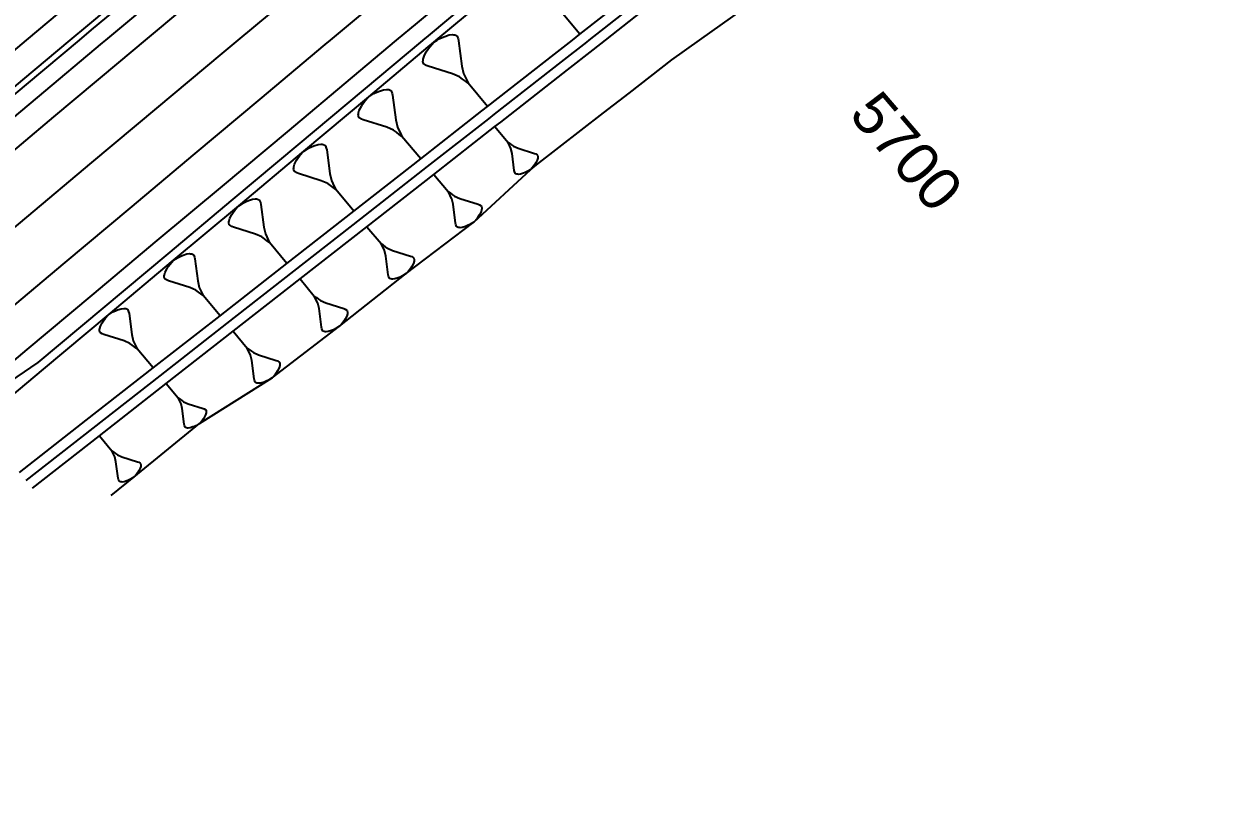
# Model space of a CAD drawing. Extents: x 386614 to 387594, y 803230 to 804419.
# Drawn here: x 386930.1 to 387000, y 803454.5 to 803501 of the extents above; entities that cross this region are included whole.
import ezdxf
from ezdxf.enums import TextEntityAlignment as Align

# ---------------------------------------------------------------- set-up
doc = ezdxf.new("R2010")
doc.units = 0
doc.layers.get('0').update_dxf_attribs({"linetype": 'CONTINUOUS'})
doc.styles.add('ARIAL', font='ARIAL.FON')

msp = doc.modelspace()

# ---------------------------------------------------------------- linework, layer by layer
at = {"color": 7}
for p, q in [((386962.8551, 803500.3487), (386961.6581, 803501.7783)), ((386954.0057, 803499.6128), (386954.2461, 803499.8804)), ((386954.2461, 803499.8804), (386954.4389, 803500)), ((386954.4389, 803500), (386954.5519, 803500.0701)), ((386954.5519, 803500.0701), (386954.7406, 803500.1617)), ((386954.7406, 803500.1617), (386954.8903, 803500.2207)), ((386954.8903, 803500.2207), (386955.1507, 803500.306)), ((386955.1507, 803500.306), (386955.3331, 803500.3259)), ((386955.3331, 803500.3259), (386955.4047, 803500.3196)), ((386955.4047, 803500.3196), (386955.4764, 803500.3132)), ((386955.4764, 803500.3132), (386955.5808, 803500.2679)), ((386955.5808, 803500.2679), (386955.6134, 803500.2289)), ((386955.6134, 803500.2289), (386955.6724, 803500.0792)), ((386955.6724, 803500.0792), (386955.6912, 803500)), ((386955.6912, 803500), (386955.6987, 803499.9685)), ((386955.6987, 803499.9685), (386955.8911, 803498.4705)), ((386953.6164, 803498.8887), (386953.6682, 803499.0647)), ((386953.6682, 803499.0647), (386953.7979, 803499.3061)), ((386953.7979, 803499.3061), (386953.8823, 803499.4431)), ((386953.8823, 803499.4431), (386954.0057, 803499.6128)), ((386953.6037, 803498.7454), (386953.6101, 803498.817)), ((386953.6301, 803498.6347), (386953.6037, 803498.7454)), ((386953.6101, 803498.817), (386953.6164, 803498.8887)), ((386953.6627, 803498.5956), (386953.6301, 803498.6347)), ((386953.7997, 803498.5113), (386953.6627, 803498.5956)), ((386953.9041, 803498.4659), (386953.7997, 803498.5113)), ((386955.3449, 803498.0132), (386953.9041, 803498.4659)), ((386955.8911, 803498.4705), (386955.9964, 803498.0277)), ((386955.7623, 803497.8317), (386955.3449, 803498.0132)), ((386955.932, 803497.7083), (386955.7623, 803497.8317)), ((386956.1016, 803497.585), (386955.932, 803497.7083)), ((386955.9964, 803498.0277), (386956.088, 803497.839)), ((386956.088, 803497.839), (386956.1797, 803497.6503)), ((386956.1797, 803497.6503), (386956.2713, 803497.4616)), ((386950.7077, 803496.8538), (386950.89, 803496.9423)), ((386950.89, 803496.9423), (386951.0346, 803496.9993)), ((386951.0346, 803496.9993), (386951.2862, 803497.0817)), ((386951.2862, 803497.0817), (386951.4623, 803497.101)), ((386951.4623, 803497.101), (386951.5316, 803497.0949)), ((386951.5316, 803497.0949), (386951.6008, 803497.0887)), ((386951.6008, 803497.0887), (386951.7016, 803497.0449)), ((386951.7016, 803497.0449), (386951.7332, 803497.0072)), ((386951.7332, 803497.0072), (386951.7901, 803496.8626)), ((386956.2713, 803497.4616), (386956.1016, 803497.585)), ((386957.4146, 803496.0961), (386956.2713, 803497.4616)), ((386949.9795, 803496.1159), (386950.061, 803496.2482)), ((386950.061, 803496.2482), (386950.1801, 803496.4121)), ((386950.1801, 803496.4121), (386950.4124, 803496.6706)), ((386950.4124, 803496.6706), (386950.7077, 803496.8538)), ((386951.7901, 803496.8626), (386951.8156, 803496.7557)), ((386951.8156, 803496.7557), (386952.0014, 803495.3087)), ((386949.7919, 803495.5742), (386949.798, 803495.6435)), ((386949.8173, 803495.4673), (386949.7919, 803495.5742)), ((386949.798, 803495.6435), (386949.8042, 803495.7127)), ((386949.8042, 803495.7127), (386949.8541, 803495.8827)), ((386949.8541, 803495.8827), (386949.9795, 803496.1159)), ((386949.8489, 803495.4296), (386949.8173, 803495.4673)), ((386949.9812, 803495.3481), (386949.8489, 803495.4296)), ((386950.082, 803495.3043), (386949.9812, 803495.3481)), ((386951.4738, 803494.867), (386950.082, 803495.3043)), ((386951.877, 803494.6917), (386951.4738, 803494.867)), ((386952.0014, 803495.3087), (386952.1031, 803494.881)), ((386952.1031, 803494.881), (386952.1916, 803494.6987)), ((386957.8443, 803494.9098), (386958.6049, 803494.0013)), ((386952.0409, 803494.5725), (386951.877, 803494.6917)), ((386952.2047, 803494.4533), (386952.0409, 803494.5725)), ((386952.1916, 803494.6987), (386952.2801, 803494.5164)), ((386952.3686, 803494.3341), (386952.2047, 803494.4533)), ((386952.2801, 803494.5164), (386952.3686, 803494.3341)), ((386953.473, 803493.0151), (386952.3686, 803494.3341)), ((386946.3546, 803493.2114), (386946.5787, 803493.4609)), ((386946.5787, 803493.4609), (386946.8636, 803493.6376)), ((386946.8636, 803493.6376), (386947.0395, 803493.723)), ((386947.0395, 803493.723), (386947.179, 803493.778)), ((386947.179, 803493.778), (386947.4217, 803493.8574)), ((386947.4217, 803493.8574), (386947.5916, 803493.8761)), ((386947.5916, 803493.8761), (386947.6584, 803493.8701)), ((386947.6584, 803493.8701), (386947.7252, 803493.8642)), ((386947.7252, 803493.8642), (386947.8225, 803493.8219)), ((386947.8225, 803493.8219), (386947.8529, 803493.7856)), ((386947.8529, 803493.7856), (386947.9079, 803493.6461)), ((386947.9079, 803493.6461), (386947.9324, 803493.5429)), ((386947.9324, 803493.5429), (386948.1117, 803492.1469)), ((386958.6049, 803494.0013), (386958.7178, 803493.9192)), ((386958.6659, 803493.8758), (386958.6049, 803494.0013)), ((386958.7269, 803493.7502), (386958.6659, 803493.8758)), ((386958.7178, 803493.9192), (386958.8307, 803493.8372)), ((386958.7879, 803493.6247), (386958.7269, 803493.7502)), ((386958.8579, 803493.3301), (386958.7879, 803493.6247)), ((386958.8307, 803493.8372), (386958.9436, 803493.7551)), ((386958.9436, 803493.7551), (386959.2213, 803493.6343)), ((386959.2213, 803493.6343), (386960.1798, 803493.3332)), ((386946.0401, 803492.7007), (386946.161, 803492.9256)), ((386946.161, 803492.9256), (386946.2396, 803493.0533)), ((386946.2396, 803493.0533), (386946.3546, 803493.2114)), ((386958.9859, 803492.3335), (386958.8579, 803493.3301)), ((386960.1798, 803493.3332), (386960.2493, 803493.303)), ((386960.2505, 803492.7742), (386960.1943, 803492.683)), ((386960.2493, 803493.303), (386960.3404, 803493.2468)), ((386960.3368, 803492.9348), (386960.2505, 803492.7742)), ((386960.3712, 803493.0519), (386960.3368, 803492.9348)), ((386960.3404, 803493.2468), (386960.3621, 803493.2209)), ((386960.3621, 803493.2209), (386960.3796, 803493.1472)), ((386960.3754, 803493.0996), (386960.3712, 803493.0519)), ((386960.3796, 803493.1472), (386960.3754, 803493.0996)), ((386945.9801, 803492.4031), (386945.986, 803492.4699)), ((386946.0046, 803492.2999), (386945.9801, 803492.4031)), ((386945.986, 803492.4699), (386945.9919, 803492.5367)), ((386945.9919, 803492.5367), (386946.0401, 803492.7007)), ((386946.035, 803492.2636), (386946.0046, 803492.2999)), ((386946.1627, 803492.1849), (386946.035, 803492.2636)), ((386946.2599, 803492.1427), (386946.1627, 803492.1849)), ((386947.6027, 803491.7208), (386946.2599, 803492.1427)), ((386948.1117, 803492.1469), (386948.2098, 803491.7343)), ((386954.2433, 803492.095), (386955.0921, 803491.0813)), ((386959.0034, 803492.2599), (386958.9859, 803492.3335)), ((386959.0426, 803492.1603), (386959.0034, 803492.2599)), ((386959.0644, 803492.1343), (386959.0426, 803492.1603)), ((386959.1338, 803492.1041), (386959.0644, 803492.1343)), ((386959.1815, 803492.0999), (386959.1338, 803492.1041)), ((386959.2292, 803492.0957), (386959.1815, 803492.0999)), ((386959.3505, 803492.109), (386959.2292, 803492.0957)), ((386959.5237, 803492.1657), (386959.3505, 803492.109)), ((386959.6233, 803492.205), (386959.5237, 803492.1657)), ((386959.7489, 803492.2659), (386959.6233, 803492.205)), ((386959.9523, 803492.3921), (386959.7489, 803492.2659)), ((386960.1123, 803492.5702), (386959.9523, 803492.3921)), ((386960.1943, 803492.683), (386960.1123, 803492.5702)), ((386947.9916, 803491.5517), (386947.6027, 803491.7208)), ((386948.1497, 803491.4367), (386947.9916, 803491.5517)), ((386948.3079, 803491.3217), (386948.1497, 803491.4367)), ((386948.2098, 803491.7343), (386948.2952, 803491.5584)), ((386948.2952, 803491.5584), (386948.3806, 803491.3826)), ((386948.3806, 803491.3826), (386948.466, 803491.2067)), ((386943.5572, 803490.6332), (386943.7209, 803490.6511)), ((386943.7209, 803490.6511), (386943.7853, 803490.6454)), ((386943.7853, 803490.6454), (386943.8496, 803490.6397)), ((386943.8496, 803490.6397), (386943.9433, 803490.599)), ((386948.466, 803491.2067), (386948.3079, 803491.3217)), ((386949.5314, 803489.9342), (386948.466, 803491.2067)), ((386955.0921, 803491.0813), (386955.2181, 803490.9897)), ((386955.1601, 803490.9412), (386955.0921, 803491.0813)), ((386955.2282, 803490.801), (386955.1601, 803490.9412)), ((386955.2181, 803490.9897), (386955.344, 803490.898)), ((386955.2962, 803490.6609), (386955.2282, 803490.801)), ((386955.3744, 803490.3322), (386955.2962, 803490.6609)), ((386955.344, 803490.898), (386955.47, 803490.8064)), ((386955.47, 803490.8064), (386955.7799, 803490.6717)), ((386955.7799, 803490.6717), (386956.8496, 803490.3356)), ((386942.4183, 803489.8584), (386942.5291, 803490.0108)), ((386942.5291, 803490.0108), (386942.745, 803490.2511)), ((386942.745, 803490.2511), (386943.0195, 803490.4214)), ((386943.0195, 803490.4214), (386943.189, 803490.5036)), ((386943.189, 803490.5036), (386943.3234, 803490.5566)), ((386943.3234, 803490.5566), (386943.5572, 803490.6332)), ((386943.9433, 803490.599), (386943.9726, 803490.5639)), ((386943.9726, 803490.5639), (386944.0256, 803490.4295)), ((386944.0256, 803490.4295), (386944.0492, 803490.3301)), ((386944.0492, 803490.3301), (386944.222, 803488.9852)), ((386955.5172, 803489.2201), (386955.3744, 803490.3322)), ((386956.8496, 803490.3356), (386956.9271, 803490.3019)), ((386956.9271, 803490.3019), (386957.0288, 803490.2393)), ((386957.0631, 803490.0217), (386957.0248, 803489.891)), ((386957.0288, 803490.2393), (386957.053, 803490.2103)), ((386957.053, 803490.2103), (386957.0726, 803490.1281)), ((386957.0679, 803490.0749), (386957.0631, 803490.0217)), ((386957.0726, 803490.1281), (386957.0679, 803490.0749)), ((386942.1682, 803489.2319), (386942.1739, 803489.2963)), ((386942.1739, 803489.2963), (386942.1796, 803489.3607)), ((386942.1796, 803489.3607), (386942.2261, 803489.5187)), ((386942.2261, 803489.5187), (386942.3425, 803489.7354)), ((386942.3425, 803489.7354), (386942.4183, 803489.8584)), ((386956.5957, 803489.2854), (386956.3687, 803489.1446)), ((386956.7742, 803489.4842), (386956.5957, 803489.2854)), ((386956.8658, 803489.6101), (386956.7742, 803489.4842)), ((386956.9284, 803489.7118), (386956.8658, 803489.6101)), ((386957.0248, 803489.891), (386956.9284, 803489.7118)), ((386942.1919, 803489.1326), (386942.1682, 803489.2319)), ((386942.2212, 803489.0975), (386942.1919, 803489.1326)), ((386942.3442, 803489.0218), (386942.2212, 803489.0975)), ((386942.4379, 803488.981), (386942.3442, 803489.0218)), ((386943.7316, 803488.5746), (386942.4379, 803488.981)), ((386944.1063, 803488.4116), (386943.7316, 803488.5746)), ((386944.222, 803488.9852), (386944.3165, 803488.5876)), ((386944.3165, 803488.5876), (386944.3988, 803488.4182)), ((386950.3017, 803489.0141), (386951.137, 803488.0165)), ((386955.5367, 803489.1379), (386955.5172, 803489.2201)), ((386955.5805, 803489.0267), (386955.5367, 803489.1379)), ((386955.6048, 803488.9978), (386955.5805, 803489.0267)), ((386955.6822, 803488.9641), (386955.6048, 803488.9978)), ((386955.7355, 803488.9594), (386955.6822, 803488.9641)), ((386955.7887, 803488.9547), (386955.7355, 803488.9594)), ((386955.9241, 803488.9695), (386955.7887, 803488.9547)), ((386956.1174, 803489.0328), (386955.9241, 803488.9695)), ((386956.2286, 803489.0766), (386956.1174, 803489.0328)), ((386956.3687, 803489.1446), (386956.2286, 803489.0766)), ((386944.2586, 803488.3009), (386944.1063, 803488.4116)), ((386944.411, 803488.1901), (386944.2586, 803488.3009)), ((386944.3988, 803488.4182), (386944.481, 803488.2487)), ((386944.5633, 803488.0793), (386944.411, 803488.1901)), ((386944.481, 803488.2487), (386944.5633, 803488.0793)), ((386945.5898, 803486.8533), (386944.5633, 803488.0793)), ((386951.137, 803488.0165), (386951.2609, 803487.9264)), ((386951.2039, 803487.8786), (386951.137, 803488.0165)), ((386951.2709, 803487.7408), (386951.2039, 803487.8786)), ((386951.2609, 803487.9264), (386951.3849, 803487.8362)), ((386938.9113, 803487.0413), (386939.1754, 803487.2051)), ((386939.1754, 803487.2051), (386939.3384, 803487.2843)), ((386939.3384, 803487.2843), (386939.4677, 803487.3352)), ((386939.4677, 803487.3352), (386939.6927, 803487.4089)), ((386939.6927, 803487.4089), (386939.8502, 803487.4262)), ((386939.8502, 803487.4262), (386939.9121, 803487.4207)), ((386939.9121, 803487.4207), (386939.974, 803487.4152)), ((386939.974, 803487.4152), (386940.0642, 803487.376)), ((386940.0642, 803487.376), (386940.0924, 803487.3423)), ((386940.0924, 803487.3423), (386940.1433, 803487.213)), ((386940.1433, 803487.213), (386940.1661, 803487.1174)), ((386951.3378, 803487.6029), (386951.2709, 803487.7408)), ((386951.4147, 803487.2794), (386951.3378, 803487.6029)), ((386951.3849, 803487.8362), (386951.5089, 803487.7461)), ((386951.5553, 803486.185), (386951.4147, 803487.2794)), ((386951.5089, 803487.7461), (386951.8138, 803487.6135)), ((386951.8138, 803487.6135), (386952.8664, 803487.2828)), ((386952.8664, 803487.2828), (386952.9427, 803487.2496)), ((386952.9427, 803487.2496), (386953.0428, 803487.188)), ((386953.0428, 803487.188), (386953.0666, 803487.1595)), ((386953.0666, 803487.1595), (386953.0858, 803487.0786)), ((386938.412, 803486.3367), (386938.5241, 803486.5452)), ((386938.5241, 803486.5452), (386938.597, 803486.6635)), ((386938.597, 803486.6635), (386938.7036, 803486.8101)), ((386938.7036, 803486.8101), (386938.9113, 803487.0413)), ((386940.1661, 803487.1174), (386940.3323, 803485.8234)), ((386952.7922, 803486.4449), (386952.6165, 803486.2493)), ((386952.8824, 803486.5688), (386952.7922, 803486.4449)), ((386952.944, 803486.6689), (386952.8824, 803486.5688)), ((386953.0388, 803486.8453), (386952.944, 803486.6689)), ((386953.0766, 803486.9739), (386953.0388, 803486.8453)), ((386953.0812, 803487.0262), (386953.0766, 803486.9739)), ((386953.0858, 803487.0786), (386953.0812, 803487.0262)), ((386938.3564, 803486.0608), (386938.3619, 803486.1227)), ((386938.3791, 803485.9652), (386938.3564, 803486.0608)), ((386938.3619, 803486.1227), (386938.3674, 803486.1846)), ((386938.3674, 803486.1846), (386938.412, 803486.3367)), ((386938.4073, 803485.9315), (386938.3791, 803485.9652)), ((386938.5257, 803485.8586), (386938.4073, 803485.9315)), ((386938.6158, 803485.8194), (386938.5257, 803485.8586)), ((386939.8604, 803485.4284), (386938.6158, 803485.8194)), ((386940.3323, 803485.8234), (386940.4232, 803485.4409)), ((386946.3602, 803485.9332), (386947.2007, 803484.9292)), ((386951.5745, 803486.1041), (386951.5553, 803486.185)), ((386951.6176, 803485.9948), (386951.5745, 803486.1041)), ((386951.6415, 803485.9663), (386951.6176, 803485.9948)), ((386951.7177, 803485.9331), (386951.6415, 803485.9663)), ((386951.7701, 803485.9285), (386951.7177, 803485.9331)), ((386951.8224, 803485.9238), (386951.7701, 803485.9285)), ((386951.9557, 803485.9384), (386951.8224, 803485.9238)), ((386952.1459, 803486.0007), (386951.9557, 803485.9384)), ((386952.2553, 803486.0438), (386952.1459, 803486.0007)), ((386952.3932, 803486.1108), (386952.2553, 803486.0438)), ((386952.6165, 803486.2493), (386952.3932, 803486.1108)), ((386940.221, 803485.2716), (386939.8604, 803485.4284)), ((386940.3675, 803485.165), (386940.221, 803485.2716)), ((386940.5141, 803485.0584), (386940.3675, 803485.165)), ((386940.4232, 803485.4409), (386940.5023, 803485.2779)), ((386940.5023, 803485.2779), (386940.5815, 803485.1149)), ((386940.6607, 803484.9518), (386940.5141, 803485.0584)), ((386940.5815, 803485.1149), (386940.6607, 803484.9518)), ((386941.6482, 803483.7723), (386940.6607, 803484.9518)), ((386947.2007, 803484.9292), (386947.3255, 803484.8385)), ((386947.2681, 803484.7905), (386947.2007, 803484.9292)), ((386947.3355, 803484.6517), (386947.2681, 803484.7905)), ((386947.3255, 803484.8385), (386947.4502, 803484.7478)), ((386947.4028, 803484.513), (386947.3355, 803484.6517)), ((386947.4802, 803484.1874), (386947.4028, 803484.513)), ((386947.4502, 803484.7478), (386947.5749, 803484.6571)), ((386947.5749, 803484.6571), (386947.8818, 803484.5237)), ((386947.8818, 803484.5237), (386948.9411, 803484.1908)), ((386934.878, 803483.6094), (386935.0776, 803483.8315)), ((386935.0776, 803483.8315), (386935.3313, 803483.9889)), ((386935.3313, 803483.9889), (386935.4879, 803484.0649)), ((386935.4879, 803484.0649), (386935.6121, 803484.1139)), ((386935.6121, 803484.1139), (386935.8282, 803484.1846)), ((386935.8282, 803484.1846), (386935.9795, 803484.2012)), ((386935.9795, 803484.2012), (386936.039, 803484.1959)), ((386936.039, 803484.1959), (386936.0984, 803484.1907)), ((386936.0984, 803484.1907), (386936.185, 803484.153)), ((386936.185, 803484.153), (386936.2121, 803484.1207)), ((386936.2121, 803484.1207), (386936.2611, 803483.9964)), ((386936.2611, 803483.9964), (386936.2829, 803483.9046)), ((386936.2829, 803483.9046), (386936.4425, 803482.6616)), ((386947.6217, 803483.0861), (386947.4802, 803484.1874)), ((386948.9411, 803484.1908), (386949.0179, 803484.1575)), ((386949.0179, 803484.1575), (386949.1186, 803484.0954)), ((386949.1146, 803483.7505), (386949.0192, 803483.5731)), ((386949.1526, 803483.88), (386949.1146, 803483.7505)), ((386949.1186, 803484.0954), (386949.1426, 803484.0667)), ((386949.1426, 803484.0667), (386949.1619, 803483.9854)), ((386949.1573, 803483.9327), (386949.1526, 803483.88)), ((386949.1619, 803483.9854), (386949.1573, 803483.9327)), ((386934.5445, 803482.8897), (386934.5498, 803482.9492)), ((386934.5498, 803482.9492), (386934.5551, 803483.0086)), ((386934.5551, 803483.0086), (386934.598, 803483.1547)), ((386934.598, 803483.1547), (386934.7056, 803483.355)), ((386934.7056, 803483.355), (386934.7757, 803483.4686)), ((386934.7757, 803483.4686), (386934.878, 803483.6094)), ((386947.641, 803483.0047), (386947.6217, 803483.0861)), ((386947.6844, 803482.8946), (386947.641, 803483.0047)), ((386948.3261, 803482.944), (386948.2161, 803482.9007)), ((386948.4649, 803483.0114), (386948.3261, 803482.944)), ((386948.6897, 803483.1508), (386948.4649, 803483.0114)), ((386948.8664, 803483.3476), (386948.6897, 803483.1508)), ((386948.9572, 803483.4724), (386948.8664, 803483.3476)), ((386949.0192, 803483.5731), (386948.9572, 803483.4724)), ((386934.5664, 803482.7978), (386934.5445, 803482.8897)), ((386934.5935, 803482.7655), (386934.5664, 803482.7978)), ((386934.7072, 803482.6954), (386934.5935, 803482.7655)), ((386934.7938, 803482.6578), (386934.7072, 803482.6954)), ((386935.9893, 803482.2821), (386934.7938, 803482.6578)), ((386936.3356, 803482.1316), (386935.9893, 803482.2821)), ((386936.4425, 803482.6616), (386936.5299, 803482.2942)), ((386936.5299, 803482.2942), (386936.6059, 803482.1376)), ((386942.4186, 803482.8522), (386943.2467, 803481.8632)), ((386947.7084, 803482.866), (386947.6844, 803482.8946)), ((386947.7851, 803482.8326), (386947.7084, 803482.866)), ((386947.8378, 803482.8279), (386947.7851, 803482.8326)), ((386947.8905, 803482.8233), (386947.8378, 803482.8279)), ((386948.0246, 803482.838), (386947.8905, 803482.8233)), ((386948.2161, 803482.9007), (386948.0246, 803482.838)), ((386936.4764, 803482.0292), (386936.3356, 803482.1316)), ((386936.6172, 803481.9268), (386936.4764, 803482.0292)), ((386936.6059, 803482.1376), (386936.682, 803481.981)), ((386936.758, 803481.8244), (386936.6172, 803481.9268)), ((386936.682, 803481.981), (386936.758, 803481.8244)), ((386937.7067, 803480.6914), (386936.758, 803481.8244)), ((386943.2467, 803481.8632), (386943.3696, 803481.7738)), ((386943.313, 803481.7265), (386943.2467, 803481.8632)), ((386943.3794, 803481.5898), (386943.313, 803481.7265)), ((386943.3696, 803481.7738), (386943.4925, 803481.6844)), ((386943.4458, 803481.4531), (386943.3794, 803481.5898)), ((386943.4925, 803481.6844), (386943.6154, 803481.5951)), ((386943.6154, 803481.5951), (386943.9177, 803481.4636)), ((386943.522, 803481.1324), (386943.4458, 803481.4531)), ((386943.6614, 803480.0474), (386943.522, 803481.1324)), ((386943.9177, 803481.4636), (386944.9613, 803481.1357)), ((386944.9613, 803481.1357), (386945.0369, 803481.1029)), ((386945.0369, 803481.1029), (386945.1361, 803481.0417)), ((386945.1361, 803481.0417), (386945.1598, 803481.0135)), ((386945.1598, 803481.0135), (386945.1788, 803480.9333)), ((386945.1742, 803480.8814), (386945.1696, 803480.8295)), ((386945.1788, 803480.9333), (386945.1742, 803480.8814)), ((386944.8877, 803480.305), (386944.7135, 803480.1112)), ((386944.9771, 803480.4279), (386944.8877, 803480.305)), ((386945.0382, 803480.5272), (386944.9771, 803480.4279)), ((386945.1322, 803480.702), (386945.0382, 803480.5272)), ((386945.1696, 803480.8295), (386945.1322, 803480.702)), ((386938.477, 803479.7713), (386939.185, 803478.9257)), ((386943.6805, 803479.9672), (386943.6614, 803480.0474)), ((386943.7232, 803479.8588), (386943.6805, 803479.9672)), ((386943.7468, 803479.8305), (386943.7232, 803479.8588)), ((386943.8224, 803479.7977), (386943.7468, 803479.8305)), ((386943.8743, 803479.7931), (386943.8224, 803479.7977)), ((386943.9262, 803479.7885), (386943.8743, 803479.7931)), ((386944.0583, 803479.8029), (386943.9262, 803479.7885)), ((386944.247, 803479.8647), (386944.0583, 803479.8029)), ((386944.3554, 803479.9074), (386944.247, 803479.8647)), ((386944.4921, 803479.9738), (386944.3554, 803479.9074)), ((386944.7135, 803480.1112), (386944.4921, 803479.9738)), ((386939.185, 803478.9257), (386939.29, 803478.8493)), ((386939.2417, 803478.8088), (386939.185, 803478.9257)), ((386939.2985, 803478.692), (386939.2417, 803478.8088)), ((386939.29, 803478.8493), (386939.3951, 803478.7729)), ((386939.3951, 803478.7729), (386939.5002, 803478.6965)), ((386939.3552, 803478.5751), (386939.2985, 803478.692)), ((386939.4204, 803478.3009), (386939.3552, 803478.5751)), ((386939.5395, 803477.3733), (386939.4204, 803478.3009)), ((386939.5002, 803478.6965), (386939.7586, 803478.5841)), ((386939.7586, 803478.5841), (386940.6509, 803478.3038)), ((386940.6509, 803478.3038), (386940.7155, 803478.2757)), ((386940.7155, 803478.2757), (386940.8003, 803478.2234)), ((386940.8003, 803478.2234), (386940.8205, 803478.1993)), ((386940.8205, 803478.1993), (386940.8368, 803478.1307)), ((386940.8329, 803478.0863), (386940.829, 803478.0419)), ((386940.8368, 803478.1307), (386940.8329, 803478.0863)), ((386939.5558, 803477.3048), (386939.5395, 803477.3733)), ((386940.4391, 803477.4278), (386940.2497, 803477.3104)), ((386940.588, 803477.5936), (386940.4391, 803477.4278)), ((386940.6644, 803477.6986), (386940.588, 803477.5936)), ((386940.7166, 803477.7835), (386940.6644, 803477.6986)), ((386940.797, 803477.9329), (386940.7166, 803477.7835)), ((386940.829, 803478.0419), (386940.797, 803477.9329)), ((386934.5354, 803476.6903), (386935.2699, 803475.8131)), ((386939.5924, 803477.2121), (386939.5558, 803477.3048)), ((386939.6126, 803477.1879), (386939.5924, 803477.2121)), ((386939.6772, 803477.1598), (386939.6126, 803477.1879)), ((386939.7216, 803477.1559), (386939.6772, 803477.1598)), ((386939.766, 803477.1519), (386939.7216, 803477.1559)), ((386939.8789, 803477.1643), (386939.766, 803477.1519)), ((386940.0402, 803477.2171), (386939.8789, 803477.1643)), ((386940.1329, 803477.2536), (386940.0402, 803477.2171)), ((386940.2497, 803477.3104), (386940.1329, 803477.2536)), ((386935.3288, 803475.6918), (386935.2699, 803475.8131)), ((386935.2699, 803475.8131), (386935.3789, 803475.7338)), ((386935.3877, 803475.5706), (386935.3288, 803475.6918)), ((386935.3789, 803475.7338), (386935.4879, 803475.6545)), ((386935.4466, 803475.4493), (386935.3877, 803475.5706)), ((386935.5142, 803475.1649), (386935.4466, 803475.4493)), ((386935.4879, 803475.6545), (386935.5969, 803475.5753)), ((386935.5969, 803475.5753), (386935.8651, 803475.4587)), ((386935.8651, 803475.4587), (386936.7908, 803475.1678)), ((386935.6378, 803474.2025), (386935.5142, 803475.1649)), ((386936.7908, 803475.1678), (386936.8578, 803475.1387)), ((386936.859, 803474.6281), (386936.8048, 803474.54)), ((386936.8578, 803475.1387), (386936.9458, 803475.0845)), ((386936.9423, 803474.7831), (386936.859, 803474.6281)), ((386936.9755, 803474.8962), (386936.9423, 803474.7831)), ((386936.9458, 803475.0845), (386936.9668, 803475.0594)), ((386936.9668, 803475.0594), (386936.9837, 803474.9883)), ((386936.9796, 803474.9422), (386936.9755, 803474.8962)), ((386936.9837, 803474.9883), (386936.9796, 803474.9422)), ((386935.6547, 803474.1314), (386935.6378, 803474.2025)), ((386935.6926, 803474.0352), (386935.6547, 803474.1314)), ((386935.7136, 803474.0101), (386935.6926, 803474.0352)), ((386935.7806, 803473.981), (386935.7136, 803474.0101)), ((386935.8266, 803473.9769), (386935.7806, 803473.981)), ((386935.8727, 803473.9728), (386935.8266, 803473.9769)), ((386935.9899, 803473.9857), (386935.8727, 803473.9728)), ((386936.1572, 803474.0405), (386935.9899, 803473.9857)), ((386936.2533, 803474.0784), (386936.1572, 803474.0405)), ((386936.3746, 803474.1372), (386936.2533, 803474.0784)), ((386936.571, 803474.2591), (386936.3746, 803474.1372)), ((386936.7255, 803474.431), (386936.571, 803474.2591)), ((386936.8048, 803474.54), (386936.7255, 803474.431))]:
    msp.add_line(p, q, dxfattribs=at)
at = {"color": 2, "linetype": 'CONTINUOUS'}
for points in [[(386930.2439, 803500), (386932.7947, 803502.1356), (386936.6284, 803505.3454), (386940.4621, 803508.5551), (386944.2958, 803511.7649), (386948.1295, 803514.9747), (386949.5875, 803516.1954), (386951.9446, 803518.1773), (386955.7308, 803521.3963), (386959.4951, 803524.6408), (386963.2374, 803527.9107), (386966.9575, 803531.2057), (386970.6553, 803534.5259), (386971.5644, 803535.3491), (386974.3305, 803537.8709), (386977.9831, 803541.2407), (386981.6128, 803544.6351), (386985.2195, 803548.0539), (386988.803, 803551.4971), (386992.3632, 803554.9643), (386995.8999, 803558.4556), (386999.4128, 803561.9706), (387000, 803562.5661)], [(386934.9172, 803500), (386938.5542, 803503.0451), (386942.3879, 803506.2549), (386946.2217, 803509.4647), (386950.0554, 803512.6745), (386951.5133, 803513.8951), (386953.8801, 803515.8852), (386957.6817, 803519.1173), (386961.4613, 803522.375), (386965.2189, 803525.6582), (386968.9542, 803528.9667), (386972.6671, 803532.3004), (386973.5799, 803533.127), (386973.6538, 803533.1941), (386976.3573, 803535.6591), (386980.0248, 803539.0426), (386983.6693, 803542.4509), (386987.2907, 803545.8837), (386990.8888, 803549.3408), (386994.4635, 803552.8222), (386998.0146, 803556.3277), (387000, 803558.3143)], [(386952.0523, 803500), (386953.2832, 803501.0305), (386957.1169, 803504.2403), (386958.5748, 803505.461), (386960.9769, 803507.4807), (386964.8351, 803510.7609), (386968.671, 803514.0672), (386972.4846, 803517.3993), (386976.2755, 803520.7571), (386980.0437, 803524.1404), (386983.7889, 803527.5491), (386987.511, 803530.983), (386991.2098, 803534.442), (386994.8851, 803537.926), (386998.5369, 803541.4346), (387000, 803542.8596)], [(386900, 803456.4191), (386903.4449, 803459.3034), (386907.2787, 803462.5132), (386911.1124, 803465.723), (386914.9461, 803468.9328), (386918.7798, 803472.1425), (386922.6135, 803475.3523), (386926.4472, 803478.5621), (386930.2809, 803481.7719), (386934.1146, 803484.9816), (386937.9483, 803488.1914), (386941.782, 803491.4012), (386945.6157, 803494.611), (386949.4495, 803497.8208), (386952.0523, 803500)], [(386900, 803474.6782), (386902.125, 803476.4574), (386905.9587, 803479.6671), (386909.7924, 803482.8769), (386913.6261, 803486.0867), (386917.4598, 803489.2965), (386921.2935, 803492.5063), (386925.1272, 803495.716), (386928.961, 803498.9258), (386930.2439, 803500)], [(386900, 803470.7656), (386900.2171, 803470.9474), (386904.0509, 803474.1571), (386907.8846, 803477.3669), (386911.7183, 803480.5767), (386915.552, 803483.7865), (386917.7763, 803485.6488), (386919.3857, 803486.9963), (386923.2194, 803490.206), (386927.0531, 803493.4158), (386930.8868, 803496.6256), (386934.7205, 803499.8354), (386934.9172, 803500)]]:
    msp.add_lwpolyline(points, dxfattribs=at)
at = {"color": 1, "linetype": 'CONTINUOUS'}
for points in [[(386932.8142, 803500), (386933.8539, 803500.8705), (386937.6876, 803504.0802), (386941.5213, 803507.29), (386945.0238, 803510.2225), (386945.355, 803510.4998), (386949.1887, 803513.7096), (386950.6467, 803514.9302), (386953.0091, 803516.9166), (386956.8038, 803520.1429), (386960.5765, 803523.3946), (386964.3272, 803526.6718), (386968.0557, 803529.9743), (386971.7618, 803533.3019), (386972.6729, 803534.127), (386972.7467, 803534.1939), (386975.4453, 803536.6544), (386979.106, 803540.0318), (386982.7439, 803543.4338), (386986.3587, 803546.8603), (386989.9502, 803550.3111), (386993.5184, 803553.7862), (386997.063, 803557.2853), (387000, 803560.224)], [(386933.3594, 803500), (386934.0786, 803500.6021), (386937.9123, 803503.8119), (386941.746, 803507.0217), (386945.2485, 803509.9541), (386945.5797, 803510.2314), (386949.4134, 803513.4412), (386950.8714, 803514.6619), (386953.2349, 803516.6492), (386957.0314, 803519.877), (386960.8059, 803523.1303), (386964.5584, 803526.409), (386968.2886, 803529.7131), (386971.9965, 803533.0422), (386972.9081, 803533.8677), (386972.9819, 803533.9347), (386975.6817, 803536.3964), (386979.3442, 803539.7753), (386982.9838, 803543.1789), (386986.6003, 803546.6071), (386990.1936, 803550.0596), (386993.7634, 803553.5363), (386997.3097, 803557.037), (387000, 803559.7289)], [(386954.3889, 803500), (386958.0798, 803503.0902), (386959.5378, 803504.3109), (386961.9446, 803506.3346), (386965.8105, 803509.6214), (386969.6542, 803512.9343), (386973.4753, 803516.2731), (386977.2739, 803519.6376), (386981.0496, 803523.0277), (386981.9779, 803523.8683), (386982.053, 803523.9364), (386984.8023, 803526.4432), (386988.5318, 803529.884), (386992.238, 803533.3499), (386996.6111, 803536.1174), (387000, 803539.3735)], [(386953.6101, 803500), (386953.9251, 803500.2638), (386957.7588, 803503.4736), (386959.2168, 803504.6942), (386961.622, 803506.7166), (386965.4854, 803510.0012), (386969.3265, 803513.3119), (386973.1451, 803516.6485), (386976.9411, 803520.0107), (386980.7143, 803523.3986), (386981.642, 803524.2386), (386981.7171, 803524.3067), (386984.4645, 803526.8118), (386988.1915, 803530.2503), (386991.8953, 803533.714)], [(386964.3522, 803500), (386966.1199, 803501.3899), (386970.1284, 803504.5774), (386974.1162, 803507.7927), (386978.0829, 803511.0355), (386982.0286, 803514.3059), (386985.9529, 803517.6036), (386986.8987, 803518.4431), (386986.9753, 803518.5112), (386989.7765, 803521.0148), (386993.5512, 803524.4801), (386997.0281, 803528.2623), (387000, 803530.7215)], [(386900, 803454.4628), (386900.5742, 803454.9435), (386904.4079, 803458.1533), (386908.2416, 803461.3631), (386912.0753, 803464.5729), (386915.909, 803467.7826), (386919.7427, 803470.9924), (386923.5764, 803474.2022), (386925.8007, 803476.0645), (386927.4101, 803477.412), (386931.2438, 803480.6218), (386935.0776, 803483.8315), (386938.9113, 803487.0413), (386942.745, 803490.2511), (386946.5787, 803493.4609), (386950.4124, 803496.6706), (386953.9149, 803499.6031), (386954.2461, 803499.8804), (386954.3889, 803500)], [(386900, 803472.5263), (386903.1842, 803475.1922), (386907.0179, 803478.402), (386910.8516, 803481.6118), (386914.6853, 803484.8216), (386916.9097, 803486.6839), (386918.5191, 803488.0314), (386922.3528, 803491.2411), (386926.1865, 803494.4509), (386930.0202, 803497.6607), (386932.8142, 803500)], [(386900, 803472.7219), (386903.0879, 803475.3073), (386906.9216, 803478.517), (386911.0763, 803481.3434), (386914.91, 803484.5532), (386917.1343, 803486.4155), (386918.7437, 803487.763), (386922.5774, 803490.9728), (386926.4112, 803494.1825), (386930.2449, 803497.3923), (386933.3594, 803500)], [(386919.1008, 803471.7592), (386922.9345, 803474.9689), (386925.1588, 803476.8313), (386926.7682, 803478.1787), (386930.9229, 803481.0051), (386934.7566, 803484.2149), (386938.5903, 803487.4247), (386942.424, 803490.6345), (386946.2577, 803493.8442), (386950.0914, 803497.054), (386953.5939, 803499.9865), (386953.6101, 803500)], [(386930.5938, 803473.6094), (386934.5354, 803476.6903), (386938.477, 803479.7713), (386942.4186, 803482.8522), (386946.3602, 803485.9332), (386950.3017, 803489.0141), (386954.2433, 803492.095), (386957.8443, 803494.9098), (386958.1849, 803495.176), (386962.1265, 803498.2569), (386963.6255, 803499.4286), (386964.3522, 803500)]]:
    msp.add_lwpolyline(points, dxfattribs=at)
at = {"color": 7, "linetype": 'CONTINUOUS'}
for points in [[(386937.2538, 803500), (386939.5172, 803501.895), (386943.3509, 803505.1048), (386947.1846, 803508.3146), (386951.0183, 803511.5244), (386952.4763, 803512.745), (386954.8478, 803514.7391), (386958.6571, 803517.9778), (386962.4445, 803521.2421), (386966.2097, 803524.532), (386969.9526, 803527.8472), (386973.673, 803531.1877), (386977.3707, 803534.5532), (386981.0456, 803537.9436), (386984.6975, 803541.3588), (386988.3263, 803544.7985), (386991.9318, 803548.2627), (386995.5137, 803551.7512), (386999.072, 803555.2638), (387000, 803556.1923)], [(386942.7059, 803500), (386945.5977, 803502.4212), (386949.4314, 803505.631), (386953.2651, 803508.8408), (386954.7231, 803510.0614), (386957.1059, 803512.0649), (386960.9332, 803515.3189), (386964.7385, 803518.5987), (386968.5215, 803521.9042), (386972.2821, 803525.2351), (386976.0201, 803528.5913), (386976.9391, 803529.4235), (386979.7353, 803531.9727), (386983.4276, 803535.3792), (386987.0968, 803538.8105), (386990.7427, 803542.2665), (386994.3652, 803545.7471), (386997.9641, 803549.2521), (387000, 803551.2618)], [(386948.158, 803500), (386951.6783, 803502.9474), (386955.512, 803506.1572), (386956.9699, 803507.3778), (386959.364, 803509.3908), (386963.2093, 803512.6601), (386967.0325, 803515.9553), (386970.8333, 803519.2763), (386974.6116, 803522.6229), (386978.3672, 803525.9949), (386982.0999, 803529.3923), (386985.8096, 803532.8148), (386989.496, 803536.2622), (386993.1591, 803539.7345), (386996.7987, 803543.2315), (387000, 803546.3493)], [(386962.409, 803500), (386962.8551, 803500.3487), (386965.3457, 803502.3068), (386969.348, 803505.489), (386973.3296, 803508.699), (386977.2903, 803511.9365), (386981.2299, 803515.2015), (386985.1482, 803518.4938), (386986.0925, 803519.3319), (386986.1689, 803519.3999), (386988.9658, 803521.8995), (386992.7345, 803525.3594), (386996.2055, 803529.136), (387000, 803532.2752)], [(387000, 803531.4984), (386996.6168, 803528.6992), (386993.1429, 803524.9198), (386989.3712, 803521.4572), (386986.5721, 803518.9555), (386986.4956, 803518.8875), (386985.5505, 803518.0487), (386981.6292, 803514.7537), (386977.6866, 803511.486), (386973.7229, 803508.2458), (386969.7382, 803505.0332), (386965.7328, 803501.8483), (386963.3819, 803500)], [(386969.8992, 803500), (386972.4753, 803501.8359), (386976.5972, 803504.9338), (386980.5996, 803508.1748), (386984.434, 803511.6086), (386988.5783, 803514.6993), (386989.6037, 803515.4607), (386989.6868, 803515.5225), (386992.6166, 803517.9155), (386996.1824, 803521.6474), (386999.8459, 803525.2695), (387000, 803525.3954)], [(386900, 803459.6797), (386901.8401, 803461.2203), (386905.6738, 803464.4301), (386909.5075, 803467.6398), (386913.3412, 803470.8496), (386917.1749, 803474.0594), (386921.0086, 803477.2692), (386924.8423, 803480.4789), (386928.676, 803483.6887), (386932.5097, 803486.8985), (386936.3434, 803490.1083), (386940.1772, 803493.3181), (386944.0109, 803496.5278), (386947.8446, 803499.7376), (386948.158, 803500)], [(386900, 803464.2445), (386903.4269, 803467.1137), (386907.2606, 803470.3234), (386911.0943, 803473.5332), (386914.9281, 803476.743), (386918.7618, 803479.9528), (386920.9861, 803481.8151), (386922.5955, 803483.1625), (386926.4292, 803486.3723), (386930.2629, 803489.5821), (386934.0966, 803492.7919), (386937.9303, 803496.0017), (386941.764, 803499.2114), (386942.7059, 803500)], [(386900, 803468.8092), (386901.1801, 803469.7973), (386905.0138, 803473.007), (386908.8475, 803476.2168), (386912.6812, 803479.4266), (386916.5149, 803482.6364), (386920.3486, 803485.8461), (386924.1823, 803489.0559), (386928.016, 803492.2657), (386931.8498, 803495.4755), (386935.6835, 803498.6852), (386937.2538, 803500)], [(386929.8235, 803474.5295), (386933.7651, 803477.6104), (386937.7067, 803480.6914), (386941.6482, 803483.7723), (386945.5898, 803486.8533), (386949.5314, 803489.9342), (386953.473, 803493.0151), (386957.074, 803495.8299), (386957.4146, 803496.0961), (386961.3561, 803499.177), (386962.409, 803500)], [(386963.3819, 803500), (386963.2403, 803499.8886), (386961.7413, 803498.717), (386957.7997, 803495.636), (386957.4592, 803495.3698), (386953.8581, 803492.5551), (386949.9166, 803489.4741), (386945.975, 803486.3932), (386942.0334, 803483.3123), (386938.0918, 803480.2313), (386934.1503, 803477.1504), (386930.2087, 803474.0694)], [(386935.2343, 803473.1789), (386936.571, 803474.2591), (386940.4391, 803477.4278), (386944.7135, 803480.1112), (386948.6897, 803483.1508), (386952.6165, 803486.2493), (386956.5957, 803489.2854), (386959.9523, 803492.3921), (386960.2943, 803492.6566), (386964.2525, 803495.7177), (386965.7578, 803496.8818), (386968.2725, 803498.8407), (386969.8992, 803500)]]:
    msp.add_lwpolyline(points, dxfattribs=at)
at = {"color": 3, "linetype": 'CONTINUOUS'}
for points in [[(386937.2538, 803500), (386939.5172, 803501.895), (386943.3509, 803505.1048), (386946.8534, 803508.0373), (386947.1846, 803508.3146), (386951.0183, 803511.5244), (386952.4763, 803512.745), (386954.8478, 803514.7391), (386958.6571, 803517.9778), (386962.4445, 803521.2421), (386966.2097, 803524.532), (386969.9526, 803527.8472), (386973.673, 803531.1877), (386974.5877, 803532.016), (386974.6617, 803532.0831), (386977.3707, 803534.5532), (386981.0456, 803537.9436), (386984.6975, 803541.3588), (386988.3263, 803544.7985), (386991.9318, 803548.2627), (386995.5137, 803551.7512), (386999.072, 803555.2638), (387000, 803556.1923)], [(386900, 803468.8092), (386901.1801, 803469.7973), (386905.0138, 803473.007), (386908.8475, 803476.2168), (386912.6812, 803479.4266), (386916.5149, 803482.6364), (386918.7392, 803484.4987), (386920.3486, 803485.8461), (386924.1823, 803489.0559), (386928.016, 803492.2657), (386931.8498, 803495.4755), (386935.6835, 803498.6852), (386937.2538, 803500)]]:
    msp.add_lwpolyline(points, dxfattribs=at)

# ---------------------------------------------------------------- texts
at = {"color": 2, "style": 'ARIAL'}
msp.add_text('5700', height=2.5, rotation=310.565, dxfattribs=at).set_placement((386980.5404, 803497.2199), align=Align.TOP_LEFT)

doc.saveas('drawing.dxf')
